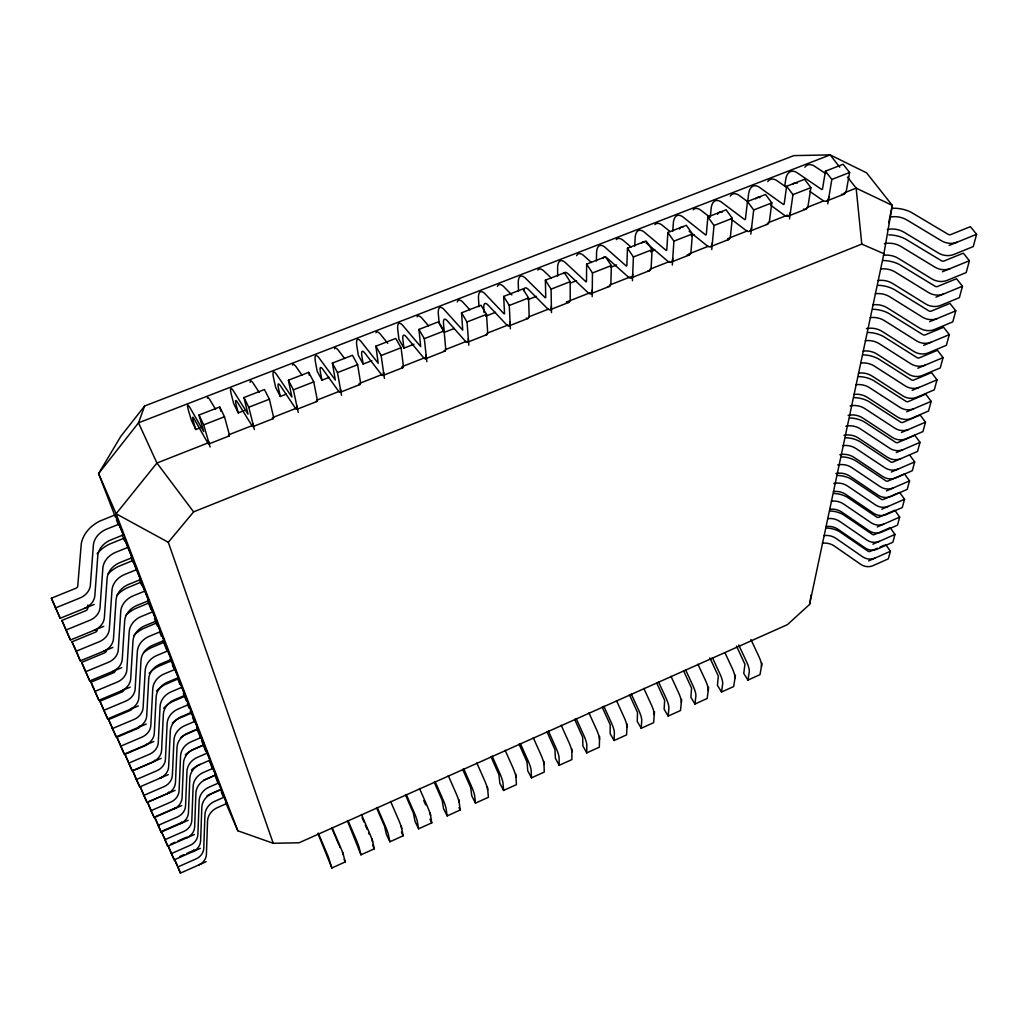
<?xml version="1.0" encoding="UTF-8"?>
<svg xmlns="http://www.w3.org/2000/svg" width="1028" height="1028" viewBox="0 0 1028 1028"><rect width="100%" height="100%" fill="white"/><g stroke="black" fill="none" stroke-linecap="round" stroke-linejoin="round"><path stroke-width="1.5" d="M608.139 286.401A15.548 4.69 69.3 0 0 610.915 282.597L611.339 265.597L605.479 256.794L586.641 264.119L586.5 281.274A2.788 0.81 69.2 0 1 585.831 281.672L564.925 262.179A32.228 9.111 69.1 0 0 557.6 267.087L557.651 276.082M599.594 736.369L599.324 747.189L586.731 752.881L586.821 745.21A10.601 2.107 65.9 0 0 583.917 735.598L576.207 718.572M592.179 296.604L592.462 272.973L586.641 264.119M596.394 260.996L596.587 251.95A32.074 9.766 69.3 0 1 604.49 246.823L626.129 265.905A2.776 0.874 69.4 0 0 626.849 265.481L627.478 248.223L646.111 240.976L652.086 249.675L651.187 266.779A15.471 5.011 69.5 0 1 648.154 270.672M627.144 723.969L626.566 734.891L614.063 740.545L614.371 732.797A10.563 2.262 65.8 0 0 611.544 723.185L603.834 706.236M632.451 280.747L633.402 256.987L627.478 248.223M634.751 246.065L635.188 236.967A31.919 10.396 69.4 0 1 643.669 231.634L666.015 250.292A2.763 0.925 69.6 0 0 666.786 249.843L667.879 232.495L686.331 225.312L692.409 233.921L691.047 251.115A15.394 5.32 69.7 0 1 687.128 254.867M672.736 231.274L673.417 222.125A31.752 11.025 69.6 0 1 682.451 216.587L705.491 234.834A2.75 0.977 69.8 0 0 706.313 234.371L707.881 216.934L726.141 209.815L732.309 218.334L730.497 235.618A15.317 5.628 69.8 0 1 727.554 239.781M654.502 711.659L653.628 722.671L641.202 728.287L641.729 720.474A10.524 2.416 65.7 0 0 638.992 710.862L631.269 693.99M672.312 265.057L673.905 241.156L667.879 232.495M87.958 605.004L87.663 608.653A2.763 2.249 -21.8 0 1 86.108 610.555L61.886 620.449L70.431 640.007L103.738 626.348M710.361 216.625L711.26 207.438A31.598 11.642 69.8 0 1 720.846 201.681L744.58 219.529A2.737 1.041 69.9 0 0 745.441 219.054L747.459 201.514L765.539 194.485L771.81 202.901L769.548 220.275A15.24 5.937 70 0 1 766.387 224.502M681.667 699.425L680.497 710.541L668.161 716.105L668.894 708.228A10.486 2.57 65.6 0 0 666.234 698.616L658.511 681.821M711.761 249.521L714.01 225.492L707.881 216.934M139.834 725.896L139.782 726.359A2.467 2.095 -24.5 0 1 138.433 728.132L116.948 737.269L124.285 754.115L153.866 741.496M131.944 708.048L131.88 708.51A2.506 2.12 -24 0 1 130.505 710.309L108.608 719.574L116.125 736.819L146.259 724.033M747.613 202.118L748.744 192.878A31.444 12.246 70 0 1 758.87 186.929L783.272 204.379A2.724 1.092 70.1 0 0 784.184 203.891L786.638 186.274L804.526 179.309L810.899 187.636L808.201 205.086A15.163 6.219 70.2 0 1 803.472 209.121M123.745 689.557L123.694 690.019A2.557 2.146 -23.5 0 1 122.281 691.831L99.947 701.212L107.657 718.88L138.382 705.928M708.639 687.282L707.174 698.487L694.928 704.026L695.879 696.072A10.46 2.711 65.5 0 0 693.296 686.46L685.56 669.742M750.813 234.14L753.691 209.982L747.459 201.514M115.252 670.346L115.187 670.821A2.596 2.172 -23.1 0 1 113.748 672.672L90.978 682.168L98.881 700.274L130.209 687.154M106.424 650.416L106.372 650.891A2.647 2.197 -22.6 0 1 104.882 652.754L81.649 662.392L89.757 680.947L121.728 667.66M97.262 629.701L97.197 630.19A2.699 2.223 -22.2 0 1 95.681 632.079L71.96 641.832L80.287 660.875L112.9 647.396M784.724 186.261L785.867 178.474A31.303 12.824 70.1 0 1 796.52 172.331L821.565 189.383A2.699 1.144 70.4 0 0 822.529 188.882L825.42 171.175L843.127 164.274L849.591 172.511L846.468 190.052A15.099 6.515 70.5 0 1 841.482 194.189M735.431 675.216L733.684 686.524L721.515 692.011L722.671 684.005A10.421 2.866 65.4 0 0 720.165 674.394L712.43 657.74M789.478 218.925L792.973 194.639L786.638 186.274M225.492 802.148L237.815 830.778L273.23 843.294L299.058 842.78L787.384 624.664L809.576 604.451L811.118 594.994M762.031 663.24L760 674.638L747.921 680.099L749.271 672.016A10.383 3.007 65.2 0 0 746.855 662.405L738.721 644.993M827.758 203.852L831.845 179.45L825.42 171.175M809.576 604.451L883.913 253.723L892.33 205.394L866.565 172.832L830.136 154.894L793.834 155.613L144.627 405.983L120.764 436.425L98.598 473.587L115.316 516.917M888.693 222.665L892.33 205.394L856.157 188.15L847.483 177.06M885.699 544.557L890.389 551.278L888.32 558.859L872.888 565.721A10.884 9.021 13.1 0 1 860.847 564.423L834.261 545.996A14.199 11.848 11.5 0 0 822.451 543.234M830.059 510.993A23.58 19.506 11.2 0 1 843.204 514.578L872.451 534.444A1.992 1.632 12.7 0 0 874.301 534.637L890.209 527.672L894.964 534.444L892.844 542.244L877.192 549.17A11.038 9.111 12.9 0 1 864.972 547.86L837.987 529.279A14.405 11.95 11.3 0 0 825.998 526.503M833.785 493.466A23.94 19.673 10.9 0 1 847.123 497.089L876.82 517.123A2.017 1.645 12.5 0 0 878.722 517.315L894.835 510.286L899.68 517.123L897.495 525.154L881.626 532.131A11.205 9.188 12.6 0 1 869.225 530.821L841.816 512.085A14.623 12.053 11 0 0 829.647 509.284M899.603 492.373L904.537 499.261L902.276 507.549L886.187 514.591A11.372 9.265 12.4 0 1 873.594 513.268L845.748 494.378A14.829 12.156 10.8 0 0 833.4 491.564M841.559 456.856A24.659 20.033 10.5 0 1 855.322 460.531L885.982 480.898A2.082 1.683 12 0 0 887.935 481.091L904.524 473.921L909.536 480.873L907.21 489.405L890.89 496.524A11.539 9.355 12.1 0 1 878.105 495.188L849.809 476.144A15.06 12.259 10.6 0 0 835.867 473.561M909.587 454.903L914.689 461.919L912.299 470.708L895.735 477.891A11.719 9.432 11.9 0 1 882.756 476.555L853.985 457.344A15.291 12.375 10.4 0 0 839.837 454.749M849.835 417.972A25.43 20.38 10 0 1 864.021 421.698L895.722 442.4A2.146 1.709 11.5 0 0 897.727 442.605L914.817 435.294L920.009 442.361L917.541 451.433L892.754 462.15A2.107 1.696 11.7 0 1 890.775 461.945L859.614 441.41A25.045 20.2 10.2 0 0 845.633 437.71M854.152 397.605A25.841 20.56 9.8 0 1 868.583 401.357L900.811 422.225A2.172 1.722 11.3 0 0 902.854 422.431L920.201 415.055L925.496 422.187L922.951 431.554L905.886 438.866A12.092 9.599 11.4 0 1 892.484 437.517L862.749 417.985A15.767 12.593 9.9 0 0 848.139 415.351M858.624 376.582A26.253 20.74 9.6 0 1 873.286 380.373L906.079 401.408A2.21 1.735 11 0 0 908.161 401.614L925.765 394.161L931.162 401.357L928.528 411.02L911.206 418.422A12.285 9.689 11.1 0 1 897.585 417.06L867.336 397.361A16.024 12.696 9.7 0 0 853.985 394.444M863.237 354.878A26.689 20.92 9.4 0 1 878.143 358.695L911.515 379.91A2.249 1.748 10.8 0 0 913.622 380.116L931.522 372.586L937.009 379.846L934.298 389.83L916.693 397.296A12.49 9.766 10.9 0 1 902.854 395.921L872.078 376.068A16.294 12.811 9.5 0 0 858.496 373.125M868.005 332.468A27.139 21.1 9.2 0 1 883.168 336.297L917.13 357.68A2.287 1.773 10.6 0 0 919.276 357.885L937.459 350.304L943.061 357.615L940.247 367.934L922.373 375.464A12.696 9.856 10.7 0 1 908.302 374.089L876.974 354.082A16.564 12.927 9.3 0 0 863.16 351.113M872.926 309.287A27.602 21.28 9 0 1 888.359 313.154L922.938 334.704A2.326 1.786 10.3 0 0 925.123 334.91L943.601 327.251L949.307 334.627L946.402 345.292L928.245 352.9A12.914 9.933 10.4 0 1 913.931 351.525L882.024 331.35A16.846 13.03 9.1 0 0 866.411 328.652M878.015 285.321A28.077 21.459 8.8 0 1 893.717 289.215L928.952 310.931A2.364 1.799 10.1 0 0 931.175 311.137L949.949 303.401L955.783 310.841L952.776 321.88L934.311 329.564A13.133 10.023 10.2 0 1 919.739 328.176L887.254 307.835A17.129 13.146 8.9 0 0 872.965 304.841M883.283 260.521A28.578 21.639 8.6 0 1 899.282 264.44L935.172 286.324A2.416 1.812 9.9 0 0 937.433 286.529L956.528 278.729L962.478 286.221L959.368 297.657L940.594 305.406A13.364 10.113 10 0 1 925.765 304.018L892.664 283.522A17.425 13.261 8.7 0 0 878.118 280.503M888.745 234.847A29.092 21.819 8.4 0 1 905.025 238.779L941.622 260.829A2.454 1.825 9.7 0 0 943.922 261.048L963.326 253.158L969.417 260.714L966.191 272.561L947.109 280.387A13.608 10.19 9.8 0 1 932.01 278.986L898.279 258.336A17.746 13.364 8.5 0 0 883.463 255.304M891.546 208.298A29.619 21.999 8.2 0 1 910.988 212.205L948.304 234.41A2.493 1.85 9.5 0 0 950.643 234.628L970.393 226.661L976.6 234.281L973.259 246.566L953.843 254.469A13.852 10.28 9.6 0 1 938.474 253.055L904.075 232.251A18.067 13.48 8.3 0 0 887.318 229.488M144.627 405.983L138.523 422.816L98.598 473.587L116.1 513.769L237.815 830.778M273.23 843.294L168.296 542.283L193.624 511.867L861.772 244.086L883.913 253.723M192.956 850.644L186.929 853.33M180.632 822.978L162.784 830.817M203.518 780.278L215.417 775.009L221.354 789.504L211.768 793.68A15.69 13.839 -25.5 0 0 201.822 807.34L200.614 840.904A12.156 10.717 -28.4 0 1 192.891 851.621M160.162 778.17L160.599 777.965A2.339 2.017 -26 0 0 161.781 776.654M318.102 833.914L331.851 867.979L345.279 861.914L342.607 852.071M347.425 820.807L360.982 854.821L374.32 848.807L371.995 838.848M376.544 807.802L384.511 826.191L386.412 834.402L389.908 841.765L403.156 835.79L401.164 825.715M405.456 794.888L413.423 813.199L415.068 821.488L418.627 828.786L431.773 822.863L430.128 812.673M434.163 782.077L442.143 800.298L443.531 808.663L447.141 815.911L460.197 810.025L458.873 799.733M462.664 769.342L470.644 787.487L471.788 795.929L475.463 803.125L488.416 797.278L487.426 786.87M490.96 756.711L498.953 774.765L499.852 783.297L503.566 790.442L516.441 784.621L515.773 774.11M519.05 744.156L527.056 762.134L527.724 770.743L531.489 777.836L544.262 772.067L543.902 761.44M546.947 731.705L554.966 749.605L555.39 758.279L559.206 765.307L571.889 759.589L571.851 748.872M177.15 864.998L174.285 858.92L180.44 873.106L206.178 861.682M179.9 856.44L184.115 854.576M877.347 548.258L870.022 551.471A1.953 1.619 13 0 1 868.185 551.278L839.401 531.566A23.246 19.339 11.4 0 0 826.448 528.006M880.135 547.024L884.311 545.174M174.195 859.871L167.911 845.401L174.195 859.871L200.357 848.318M177.6 867.067L196.117 858.868A12.053 10.653 -28.7 0 0 203.775 848.228L204.932 814.857A15.561 13.749 -25.7 0 1 214.788 801.287L224.297 797.124L220.93 789.324L209.211 794.528A25.314 22.359 -25.7 0 0 207.091 795.8M868.609 560.928L890.389 551.278M170.764 844.142L175.056 842.266M177.908 841.007L186.479 837.229M163.773 836.625L161.332 831.446L167.757 846.224L194.356 834.518M171.265 853.651L190.09 845.337A12.246 10.781 -28.1 0 0 197.89 834.582L199.124 800.838A15.806 13.904 -25.2 0 1 209.159 787.101L218.823 782.899M872.888 544.185L894.964 534.444M157.695 823.724L154.547 817.042L161.1 832.127L188.15 820.28M224.297 797.124L226.751 803.523L217.319 807.661A15.459 13.685 -26 0 0 207.54 821.166L206.422 854.358A11.976 10.588 -29 0 1 198.828 864.946M164.724 839.799L183.871 831.382A12.439 10.897 -27.6 0 0 191.812 820.498L193.136 786.356A16.062 14.058 -24.7 0 1 203.351 772.478L213.169 768.224L209.738 760.232L211.845 765.719M877.295 526.94L899.68 517.123M157.965 825.484L177.458 816.964A12.644 11.025 -27 0 0 185.541 805.952L186.955 771.411A16.319 14.225 -24.2 0 1 197.363 757.366L207.348 753.061L203.865 744.992L191.555 750.389A26.535 23.13 -24.2 0 0 185.284 754.873M881.818 509.194L904.537 499.261M168.721 791.984A2.3 1.992 -26.5 0 1 167.5 793.462L147.518 802.148L150.987 810.694L170.815 802.071A12.85 11.167 -26.5 0 0 179.065 790.917L180.568 755.978A16.576 14.392 -23.7 0 1 191.169 741.766L201.321 737.423L197.8 729.25L185.284 734.712A26.972 23.4 -23.7 0 0 180.889 737.564M886.496 490.896L909.536 480.873M155.909 816.438L174.182 808.458A2.262 1.966 -27 0 0 175.12 807.571M898.151 493.003L883.258 499.479A2.043 1.658 12.2 0 1 881.33 499.274L851.158 479.087A24.286 19.853 10.7 0 0 837.614 475.437M150.987 810.694L154.226 817.556L181.75 805.566M175.133 790.352L147.12 802.495L140.271 786.754L143.766 795.402L163.953 786.677A13.068 11.295 -26 0 0 172.357 775.382L173.963 740.031A16.859 14.559 -23.3 0 1 184.77 725.652L195.114 721.245L191.542 712.995L178.808 718.521A27.422 23.67 -23.3 0 0 172.306 723.108M891.315 472.032L914.689 461.919M213.169 768.224L215.79 775.035L206.05 779.263A15.934 13.994 -24.9 0 0 195.911 793.076L194.639 827.026A12.349 10.845 -27.8 0 1 186.762 837.859M154.765 760.193A2.377 2.043 -25.5 0 1 153.468 761.915L132.766 770.833L136.3 779.584L156.847 770.743A13.287 11.437 -25.5 0 0 165.431 759.306L167.14 723.532A17.142 14.726 -22.8 0 1 178.165 708.999L188.677 704.54L185.079 696.187L172.113 701.777A27.884 23.952 -22.8 0 0 163.606 708.292M896.275 452.577L920.009 442.361M136.3 779.584L139.769 786.921L168.284 774.624M207.348 753.061L210.046 760.103L197.633 765.564A26.111 22.873 -24.7 0 0 191.465 769.998M147.364 743.784A2.416 2.069 -25 0 1 146.079 745.326L124.992 754.346L132.162 770.807L161.19 758.356M201.321 737.423L204.122 744.683L194.035 749.014A16.461 14.315 -23.9 0 0 183.524 763.149L182.072 797.895A12.76 11.102 -26.7 0 1 173.899 808.985M195.114 721.245L197.993 728.749L187.738 733.131A16.731 14.482 -23.5 0 0 177.022 747.433L175.467 782.591A12.966 11.231 -26.2 0 1 167.14 793.822M128.577 763.2L149.497 754.244A13.531 11.565 -25 0 0 158.261 742.666L160.072 706.48A17.437 14.893 -22.3 0 1 171.316 691.754L182.033 687.244L178.384 678.801L165.187 684.455A28.36 24.222 -22.4 0 0 156.513 691.06M901.402 432.492L925.496 422.187M188.677 704.54L191.658 712.288L181.224 716.722A17.013 14.649 -23 0 0 170.301 731.191L168.643 766.772A13.184 11.372 -25.7 0 1 160.15 778.132M120.572 746.238L141.89 737.166A13.762 11.706 -24.5 0 0 150.82 725.447L152.761 688.811A17.746 15.073 -21.9 0 1 164.236 673.918L175.145 669.344L171.458 660.811L158.016 666.529A28.861 24.505 -21.9 0 0 149.188 673.211M906.696 411.765L931.162 401.357M182.033 687.244L185.117 695.275L174.49 699.76A17.296 14.816 -22.6 0 0 163.349 714.396L161.589 750.389A13.415 11.501 -25.2 0 1 152.915 761.902M112.27 728.646L134 719.459A14.019 11.848 -24 0 0 143.123 707.585L145.192 670.513A18.067 15.253 -21.5 0 1 156.911 655.44L168.014 650.814L164.274 642.179L150.589 647.974A29.375 24.8 -21.5 0 0 143.586 652.78M912.157 390.357L937.009 379.846M175.145 669.344L178.345 677.658L167.525 682.206A17.604 14.996 -22.1 0 0 156.153 697.01L154.277 733.439A13.66 11.642 -24.7 0 1 145.423 745.094M103.661 710.412L125.814 701.096A14.276 12.002 -23.5 0 0 135.143 689.081L137.341 651.546A18.388 15.433 -21.1 0 1 149.304 636.293L160.625 631.603L156.847 622.865L142.905 628.738A29.915 25.096 -21.1 0 0 133.717 635.574M917.811 368.23L943.061 357.615M94.73 691.471L117.32 682.039A14.546 12.143 -23.1 0 0 126.855 669.87L129.194 631.873A18.735 15.613 -20.7 0 1 141.427 616.44L152.966 611.699L149.137 602.858L134.925 608.794A30.467 25.392 -20.7 0 0 125.544 615.721M168.014 650.814L171.329 659.423L160.317 664.024A17.913 15.163 -21.7 0 0 148.713 679.007L146.708 715.886A13.904 11.783 -24.2 0 1 137.662 727.683M923.658 345.344L949.307 334.627M85.44 671.811L108.505 662.25A14.829 12.297 -22.6 0 0 118.259 649.927L120.751 611.467A19.095 15.806 -20.3 0 1 133.255 595.829L145.025 591.023L148.713 600.635L137.058 605.402A18.928 15.716 -20.5 0 0 124.671 620.951L122.255 659.192A14.688 12.233 -22.8 0 1 112.605 671.451M929.697 321.661L955.783 310.841M160.625 631.603L164.056 640.534L152.838 645.186A18.247 15.343 -21.3 0 0 140.99 660.361L138.857 697.678A14.148 11.938 -23.7 0 1 129.618 709.628M75.802 651.379L99.343 641.69A15.112 12.452 -22.2 0 0 109.328 629.2L111.975 590.252A19.468 15.985 -19.9 0 1 124.761 574.434L136.775 569.576L140.605 579.548L128.706 584.379A19.288 15.895 -20.1 0 0 116.048 600.108L113.478 638.825A14.983 12.375 -22.4 0 1 103.597 651.238M935.955 297.143L962.478 286.221M152.966 611.699L156.526 620.951L145.089 625.654A18.581 15.523 -20.9 0 0 132.985 641.009L130.71 678.788A14.418 12.079 -23.3 0 1 121.265 690.893M65.766 630.125L89.809 620.295A15.42 12.606 -21.8 0 0 100.024 607.638L102.851 568.214A19.853 16.178 -19.5 0 1 115.946 552.203L128.192 547.269L132.188 557.639L120.045 562.534A19.673 16.088 -19.7 0 0 107.092 578.468L104.355 617.661A15.279 12.529 -22 0 1 94.242 630.241M942.445 271.739L969.417 260.714M145.025 591.023L141.144 582.092L126.65 588.106A31.046 25.7 -20.3 0 0 117.076 595.109M84.502 608.383A15.587 12.696 -21.6 0 0 94.859 595.636L97.776 555.955A20.059 16.281 -19.3 0 1 111.037 539.828L123.424 534.868L115.252 514.822L99.832 521.08A32.935 26.625 -19.2 0 0 81.315 543.375L77.73 586.23A2.814 2.287 -21.4 0 1 76.136 588.17L51.4 598.206L60.177 618.291L94.203 604.438M55.332 607.998L79.888 598.026A15.728 12.76 -21.4 0 0 90.361 585.215L93.368 545.29A20.252 16.371 -19.2 0 1 106.771 529.073L119.274 524.087M949.165 245.409L976.6 234.281M136.775 569.576L132.843 560.53L118.053 566.621A31.65 26.008 -19.9 0 0 108.274 573.714M128.192 547.269L124.221 538.119L109.122 544.287A32.279 26.317 -19.5 0 0 97.133 553.694M209.224 442.464L156.924 463.024L116.1 513.769L168.296 542.283M228.64 434.831L252.554 425.438M273.461 417.214L295.884 408.399M316.791 400.175L339.201 391.372M360.121 383.148L382.532 374.333M401.961 366.7L424.371 357.885M445.291 349.661L466.198 341.437M487.118 333.226L508.038 325.002M528.957 316.778L548.374 309.145M566.312 302.091L590.213 292.697M609.643 285.064L630.549 276.84M649.979 269.195L669.395 261.562M688.824 253.929L708.241 246.296M727.67 238.663L747.099 231.017M768.006 222.806L787.435 215.16M806.851 207.527L823.287 201.064M844.206 192.853L856.157 188.15L861.772 244.086M208.838 443.955L229.27 435.911M253.132 426.53L273.345 418.576M296.951 409.298L316.945 401.434M340.307 392.246L360.083 384.472M383.187 375.387L402.77 367.69M425.631 358.695L445.008 351.075M467.624 342.183L486.797 334.64M509.181 325.837L528.148 318.372M550.301 309.659L569.075 302.283M591.01 293.661L609.591 286.349M631.282 277.817L649.683 270.582M671.155 262.14L689.364 254.983M710.618 246.617L728.634 239.524M749.682 231.249L767.518 224.232M788.36 216.047L806.016 209.095M826.64 200.987L844.129 194.112M199.972 427.866L195.77 429.511L191.349 420.234L188.445 410.416A33.757 2.583 67.7 0 1 189.949 407.653L203.711 431.567L198.982 415.042L219.722 406.959L224.502 416.738L228.833 432.698A16.307 1.478 67.8 0 1 228.383 435.217M244.24 410.557L238.265 412.896L233.729 403.734L231.159 393.827A33.577 3.367 67.9 0 1 233.369 390.807L248.031 414.22L243.932 397.54L264.453 389.548L269.375 399.211L273.127 415.299A16.217 1.863 68 0 1 272.317 417.946M286.234 394.148L280.323 396.461L275.671 387.389L273.435 377.417A33.41 4.138 68 0 1 276.326 374.141L291.888 397.052L288.405 380.231L308.696 372.329L313.746 381.876L316.932 398.08A16.14 2.236 68.1 0 1 316.161 401.216M329.268 377.327L321.957 380.18L317.189 371.224L315.275 361.162A33.23 4.896 68.2 0 1 318.847 357.641L335.321 380.039L332.391 363.102L352.463 355.29L357.641 364.722L360.275 381.054A16.05 2.609 68.3 0 1 358.798 383.945M371.84 360.687L363.154 364.079L358.284 355.213L356.703 345.087A33.063 5.641 68.3 0 1 360.918 341.322L378.201 363.244L375.901 346.166L395.767 338.43L401.061 347.76L403.156 364.208A15.96 2.981 68.5 0 1 401.781 367.549M413.976 344.213L403.953 348.132L398.954 339.356L397.695 329.178A32.896 6.361 68.5 0 1 402.565 325.169L420.683 346.616L418.949 329.41L438.596 321.751L444.019 330.977L424.307 338.675L426.851 361.689M454.26 328.472L444.327 332.352L439.239 323.679L438.275 313.411A32.716 7.067 68.6 0 1 443.775 309.171L462.716 330.168L461.546 312.82L480.988 305.252L486.514 314.375L487.58 331.055A15.793 3.688 68.8 0 1 485.614 334.575M479.009 306.704L478.444 297.824A32.562 7.761 68.8 0 1 484.574 293.353L503.964 313.72A2.814 0.694 68.9 0 0 504.53 313.36L503.681 296.424L522.918 288.932L528.559 297.94L529.124 314.722A15.716 4.022 69 0 1 526.362 318.063M518.523 291.322L518.228 282.379A32.395 8.442 68.9 0 1 524.948 277.688L545.11 297.619A2.801 0.758 69 0 0 545.727 297.233L545.38 280.181L564.411 272.78L570.167 281.685L570.232 298.583A15.638 4.356 69.1 0 1 567.186 302.026M210.11 447.026L203.711 424.86L224.502 416.738M254.391 429.588L248.789 407.242L269.375 399.211M298.197 412.344L293.391 389.83L313.746 381.876M341.54 395.279L337.505 372.586L357.641 364.722M384.421 378.394L381.144 355.534L401.061 347.76M468.832 345.164L467.02 321.982L486.514 314.375M510.376 328.806L509.271 305.47L528.559 297.94M551.483 312.628L551.085 289.138L570.167 281.685M592.462 272.973L611.339 265.597M633.402 256.987L652.086 249.675M673.905 241.156L692.409 233.921M714.01 225.492L732.309 218.334M753.691 209.982L771.81 202.901M792.973 194.639L810.899 187.636M831.845 179.45L849.591 172.511M485.704 316.174L495.535 312.332M528.045 299.623L536.398 296.36M570.514 283.021L576.49 280.695M610.722 267.306L616.633 264.993M650.518 251.757L654.9 250.035M691.356 235.785L694.247 234.654M825.625 173.552L813.713 165.662A31.226 13.094 70.2 0 0 804.86 167.204M809.614 191.247L822.554 200.242A15.124 6.386 70.4 0 0 828.915 196.952M786.574 187.366L776.23 180.196A31.38 12.516 70 0 0 767.749 181.583M770.537 205.125L784.415 215.237A15.202 6.091 70.1 0 0 790.468 212.064M748.448 202.22L738.387 194.883A31.534 11.912 69.9 0 0 730.265 196.117M731.165 219.092L745.891 230.375A15.279 5.795 70 0 0 751.622 227.316M709.937 217.216L700.158 209.712A31.688 11.308 69.7 0 0 693.193 209.789M689.094 231.249L706.968 245.666A15.356 5.487 69.8 0 0 712.391 242.724M669.858 231.39L661.557 224.682A31.842 10.691 69.5 0 0 654.913 224.631M631.012 247.028L622.557 239.82A31.996 10.062 69.3 0 0 616.26 239.614M591.344 262.461L583.172 255.098A32.164 9.406 69.2 0 0 576.605 255.702M551.278 278.061L543.388 270.531A32.318 8.751 69 0 0 537.772 270.03M511.88 294.946L503.206 286.131A32.485 8.083 68.8 0 0 497.449 286.388M469.886 309.749L462.6 301.872A32.652 7.389 68.7 0 0 457.28 301.962M428.56 325.837L421.583 317.793A32.819 6.682 68.5 0 0 417.034 316.83M387.762 343.288L380.129 333.869A32.986 5.975 68.4 0 0 375.965 332.751M839.773 167.217L830.136 154.894L138.523 422.816L156.924 463.024L193.624 511.867M344.611 358.528L338.251 350.111A33.153 5.243 68.2 0 0 334.473 348.839M301.975 375.13L295.948 366.533A33.32 4.485 68.1 0 0 292.556 365.081M259.184 392.375L253.184 383.123A33.5 3.726 67.9 0 0 250.125 382.275M545.38 280.181L551.085 289.138M747.921 680.099L743.771 673.417L744.927 664.242L736.472 646.059M503.681 296.424L509.271 305.47M721.515 692.011L717.415 685.29L718.354 676.18L709.911 657.92M461.546 312.82L467.02 321.982M694.928 704.026L690.88 697.241L691.587 688.207L683.826 671.323M215.623 409.337L209.969 399.892A33.68 2.943 67.8 0 0 207.399 398.093M668.161 716.105L664.152 709.281L664.641 700.312L656.596 682.72M418.949 329.41L424.307 338.675M641.202 728.287L637.244 721.399L637.514 712.507L629.47 694.838M614.063 740.545L610.144 733.606L610.195 724.779L602.164 707.046M375.901 346.166L381.144 355.534M586.731 752.881L582.863 745.904L582.67 737.153L574.652 719.33M332.391 363.102L337.505 372.586M288.405 380.231L293.391 389.83M458.989 807.61L460.197 810.025M243.932 397.54L248.789 407.242M429.987 819.213L431.773 822.863M401.383 832.115L403.156 835.79M198.982 415.042L203.711 424.86M51.4 598.206L60.177 618.291M61.886 620.449L70.431 640.007M71.96 641.832L76.47 651.392M81.649 662.392L89.757 680.947M90.978 682.168L98.881 700.274M99.947 701.212L107.657 718.88M108.608 719.574L116.125 736.819M116.948 737.269L124.285 754.115M124.992 754.346L132.162 770.807M132.766 770.833L139.769 786.921M147.518 802.148L154.226 817.556M143.766 795.402L147.12 802.495M372.586 845.106L374.32 848.807M750.928 639.544L759.075 656.918A10.37 3.084 65.2 0 1 761.452 666.529M725.01 652.87L732.476 668.868A10.408 2.93 65.3 0 1 734.93 678.48M697.948 664.204L705.683 680.896A10.434 2.788 65.4 0 1 708.215 690.508M670.976 676.244L678.711 693.013A10.473 2.634 65.5 0 1 681.333 702.625M344.136 859.434L345.279 861.914M643.824 688.375L651.546 705.221A10.511 2.48 65.6 0 1 654.245 714.833M616.479 700.595L624.189 717.505A10.55 2.326 65.7 0 1 626.977 727.117M588.941 712.892L596.651 729.88A10.588 2.172 65.9 0 1 599.517 739.492M561.211 725.28L568.908 742.345A10.627 2.017 66 0 1 571.864 751.956M548.387 730.998L556.084 748.101A10.64 1.94 66 0 1 559.078 757.713L559.206 765.307M533.288 737.744L540.972 754.886A10.665 1.85 66.1 0 1 544.005 764.511M520.374 743.514L528.045 760.694A10.678 1.786 66.1 0 1 531.129 770.306L531.489 777.836M505.159 750.311L512.831 767.53A10.691 1.696 66.2 0 1 515.966 777.142M492.155 756.12L499.826 773.377A10.717 1.619 66.2 0 1 502.988 782.989L503.566 790.442M476.825 762.956L484.496 780.265A10.73 1.529 66.3 0 1 487.709 789.877M463.731 768.815L471.389 786.15A10.755 1.452 66.3 0 1 474.653 795.762L475.463 803.125M448.298 775.703L455.957 793.076A10.768 1.362 66.4 0 1 459.259 802.701M435.101 781.601L442.747 799.013A10.794 1.285 66.4 0 1 446.101 808.625L447.141 815.911M419.552 788.54L427.198 805.991A10.807 1.182 66.5 0 1 430.603 815.615M423.754 800.568L425.656 804.911M406.266 794.477L413.911 811.966A10.833 1.105 66.5 0 1 417.355 821.578L418.627 828.786M390.614 801.467L398.247 819.008A10.858 1.015 66.6 0 1 401.742 828.619M377.225 807.443L384.857 825.021A10.871 0.938 66.6 0 1 388.391 834.633L389.908 841.765M119.993 526.978L123.424 534.868M128.23 548.541L132.188 557.639M137.264 571.825L140.605 579.548M148.713 600.635L141.144 582.092M152.722 612.148L156.526 620.951M164.056 640.534L156.847 622.865M361.458 814.484L369.078 832.102A10.897 0.835 66.7 0 1 372.663 841.714M362.113 817.735L364.002 822.13M365.274 825.047L367.163 829.429M347.978 820.511L355.598 838.167A10.91 0.758 66.8 0 1 359.222 847.779L360.982 854.821M168.232 652.266L171.329 659.423M175.287 670.577L178.345 677.658M181.493 686.871L185.117 695.275M191.658 712.288L185.079 696.187M195.037 721.913L197.993 728.749M204.122 744.683L197.8 729.25M210.046 760.103L203.865 744.992M332.095 827.604L339.703 845.299A10.935 0.655 66.8 0 1 343.378 854.91M331.62 827.874L339.189 845.491M212.372 767.094L215.79 775.035M221.354 789.504L215.417 775.009M226.751 803.523L220.93 789.324M318.256 833.065L328.459 857.108L331.851 867.979M368.589 832.731L369.142 834.183M177.69 866.347L180.44 873.106M164.39 837.923L167.757 846.224M158.261 825.124L161.1 832.127M77.01 652.741L80.287 660.875M115.252 514.822L119.415 525.655M124.221 538.119L127.652 547.05M132.843 560.53L136.698 570.54M149.137 602.858L152.208 610.825M164.274 642.179L167.615 650.827M171.458 660.811L174.67 669.164M178.384 678.801L180.967 685.522M191.542 712.995L194.446 720.538M116.472 519.911L118.194 524.396M122.229 534.856L124.529 540.831M130.877 557.266L132.599 561.751M139.512 579.676L141.825 585.664M147.582 600.596L151.039 609.565M154.496 618.535L157.374 626.001M159.687 631.989L161.409 636.461M163.144 640.945L166.6 649.914M170.057 658.884L171.213 661.865M172.357 664.859L173.514 667.84M177.548 678.3L179.849 684.288M183.305 693.245L186.196 700.723M187.34 703.705L189.075 708.189M190.231 711.183L191.375 714.164M192.532 717.159L194.253 721.643M196.566 727.618L200.601 738.078M201.745 741.072L205.78 751.532M209.237 760.489L212.693 769.458M215.584 776.937L217.885 782.912M221.341 791.868L223.076 796.353M339.741 846.854L339.96 847.496M195.77 429.511L193.405 421.531A20.753 1.581 67.7 0 1 194.549 419.668L207.27 442.027A16.358 1.285 67.7 0 0 208.298 440.768M219.722 406.959L220.904 411.277M238.265 412.896L236.17 404.852A20.65 2.069 67.9 0 1 237.828 402.809L251.372 424.692A16.268 1.683 67.9 0 0 252.811 423.279M280.323 396.461L278.511 388.353A20.534 2.544 68 0 1 280.657 386.13L294.997 407.551A16.178 2.069 68.1 0 0 296.835 405.983M308.696 372.329L309.274 375.246M321.957 380.18L320.402 372.02A20.431 3.007 68.2 0 1 323.036 369.605L338.161 390.589A16.088 2.441 68.2 0 0 340.396 388.867M363.154 364.079L361.869 355.868A20.329 3.47 68.3 0 1 364.979 353.272L380.874 373.806A15.998 2.814 68.4 0 0 383.495 371.943M403.953 348.132L402.912 339.857A20.226 3.906 68.5 0 1 406.484 337.094L423.125 357.204A15.921 3.174 68.5 0 0 426.132 355.187M484.034 312.538L483.751 308.349A20.02 4.767 68.8 0 1 488.249 305.239L506.329 324.501A15.754 3.868 68.9 0 0 510.068 322.214M874.854 558.165A10.961 9.059 13 0 1 862.736 556.868L835.957 538.364A14.289 11.886 11.4 0 0 824.07 535.601M879.21 541.396A11.115 9.136 12.7 0 1 866.912 540.086L839.735 521.427A14.508 11.989 11.2 0 0 827.668 518.652M883.707 524.126A11.282 9.226 12.5 0 1 871.217 522.815L843.602 504.003A14.713 12.105 10.9 0 0 831.356 501.201M888.333 506.341A11.449 9.303 12.2 0 1 875.65 505.018L847.599 486.051A14.932 12.207 10.7 0 0 833.772 483.494M893.101 488.017A11.629 9.393 12 0 1 880.225 486.694L851.711 467.56A15.163 12.31 10.5 0 0 837.679 464.977M898.009 469.128A11.809 9.47 11.7 0 1 884.941 467.791L855.951 448.504A15.394 12.426 10.2 0 0 843.127 445.638M900.734 458.681A11.899 9.522 11.6 0 1 887.549 457.344L858.303 437.967A15.523 12.477 10.1 0 0 843.924 435.358M903.085 449.647A11.989 9.548 11.5 0 1 889.798 448.298L860.333 428.856A15.638 12.529 10 0 0 845.838 426.234M193.945 849.603A2.159 1.902 -28.7 0 1 193.739 849.963M181.66 821.912A2.223 1.953 -27.6 0 1 181.455 822.271M180.44 823.659A12.554 10.974 -27.3 0 0 188.458 812.698L189.82 778.35A16.191 14.148 -24.4 0 1 200.139 764.382M908.302 429.537A12.182 9.637 11.3 0 1 894.81 428.188L864.844 408.579A15.883 12.644 9.8 0 0 850.117 405.944M919.289 387.338A12.58 9.805 10.8 0 1 905.334 385.975L874.301 366.045A16.409 12.863 9.4 0 0 860.616 363.09M679.585 229.064A19.532 6.785 69.6 0 1 683.029 227.008M672.762 258.298A15.433 5.179 69.6 0 1 667.66 261.112L646.856 243.443A19.622 6.399 69.4 0 0 646.008 242.801M641.575 243.25A19.622 6.399 69.4 0 1 644.453 242.03M632.721 274.026A15.51 4.857 69.4 0 1 627.954 276.712L607.792 258.658A19.725 6.001 69.3 0 0 602.793 258.349M592.256 289.922A15.587 4.536 69.2 0 1 587.823 292.479L568.343 274.026A19.815 5.603 69.1 0 0 563.614 273.602M913.712 408.784A12.375 9.727 11 0 1 899.988 407.422L869.495 387.659A16.152 12.747 9.6 0 0 856.041 384.729M551.368 305.984A15.677 4.215 69 0 1 547.294 308.413L528.495 289.549A19.918 5.191 68.9 0 0 523.65 290.616M957.029 242.222A13.968 10.319 9.5 0 1 941.519 240.809L906.825 219.928A18.221 13.531 8.2 0 0 889.914 217.165M950.18 268.578A13.724 10.229 9.7 0 1 934.953 267.177L900.913 246.45A17.887 13.415 8.4 0 0 884.324 243.7M943.563 294.008A13.48 10.152 9.9 0 1 928.605 292.607L895.221 272.047A17.566 13.313 8.6 0 0 880.559 269.015M937.176 318.551A13.248 10.062 10.1 0 1 922.489 317.164L889.721 296.758A17.27 13.197 8.8 0 0 875.316 293.751M931.008 342.273A13.017 9.972 10.3 0 1 916.578 340.885L884.414 320.633A16.975 13.081 9 0 0 870.253 317.639M925.046 365.184A12.799 9.894 10.6 0 1 910.859 363.809L879.274 343.712A16.692 12.978 9.2 0 0 865.358 340.743M792.948 184.308A19.249 7.89 70.1 0 1 797.381 183.061M755.657 198.828A19.339 7.53 70 0 1 759.898 197.659M717.583 214.261A19.429 7.157 69.8 0 1 722.054 212.398M443.916 350.972A15.883 3.341 68.6 0 0 445.587 347.541L443.531 324.026A20.123 4.343 68.6 0 1 447.578 321.083L464.952 340.769A15.831 3.521 68.7 0 0 468.318 338.61"/></g></svg>
